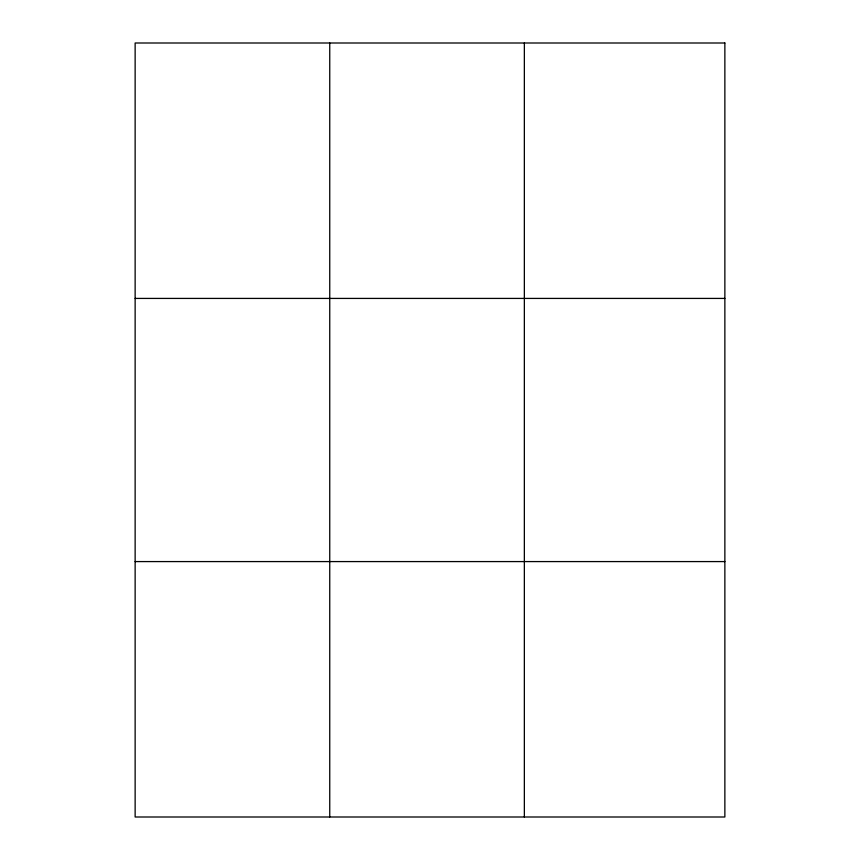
<?xml version="1.0" encoding="UTF-8"?>
<svg xmlns="http://www.w3.org/2000/svg" width="860" height="860" viewBox="0 0 860 860"><rect width="100%" height="100%" fill="white"/><g stroke="black" fill="none" stroke-linecap="round" stroke-linejoin="round"><path stroke-width="1.29" d="M329.745 43L329.745 817M524.353 43L524.353 817M135.138 298.42L724.862 298.42M135.138 561.58L724.862 561.58M724.862 43L724.862 817L135.138 817L135.138 43L724.862 43"/></g></svg>
